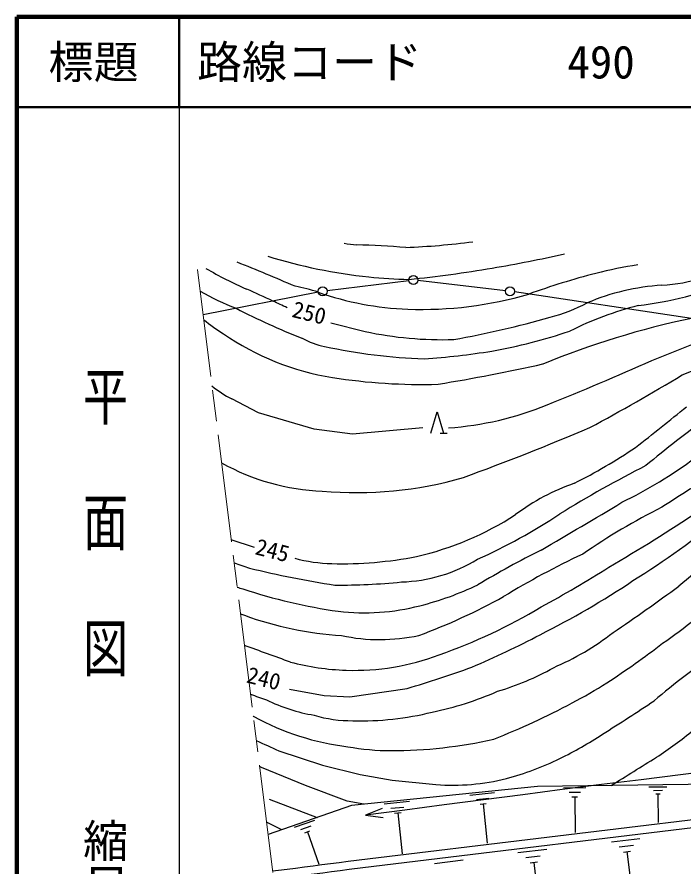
# Model space of a CAD drawing. Units: millimetres, scale not verified. Extents: x 40000 to 680000, y 20000 to 413049.
# Drawn here: x 40000 to 113985, y 285691 to 380000 of the extents above; entities that cross this region are included whole.
import ezdxf
from ezdxf.enums import TextEntityAlignment as Align

# ---------------------------------------------------------------- set-up
doc = ezdxf.new("R2010")
doc.units = ezdxf.units.MM
doc.header["$LTSCALE"] = 1000
doc.linetypes.add('CHAIN', pattern=[18.5, 12, -1.5, 3.5, -1.5])
for name, color, linetype, lineweight in [('M-BGD', 7, 'Continuous', 25), ('M-BMK', 2, 'CHAIN', 13), ('M-TTL', 2, 'Continuous', 140), ('M-TTL-BAND', 7, 'Continuous', 25), ('M-TTL-LINE', 7, 'Continuous', 50)]:
    doc.layers.add(name, color=color, linetype=linetype, lineweight=lineweight)
doc.layers.add('M-TTL-TXT', color=7, linetype='Continuous')
doc.styles.add('@ＭＳ ゴシック', font='')
doc.styles.add('ＭＳ ゴシック', font='')
doc.styles.get('@ＭＳ ゴシック').set_extended_font_data('@MS Gothic')
doc.styles.get('ＭＳ ゴシック').set_extended_font_data('MS Gothic')

msp = doc.modelspace()

# ---------------------------------------------------------------- linework, layer by layer
at = {"layer": 'M-BGD'}
for p, q in [((83541, 350709), (74445, 349588)), ((94261, 349587), (84534, 350712)), ((73458, 349431), (60672, 346919)), ((114910, 346522), (95253, 349456)), ((74877, 346041), (78666, 345059)), ((86999, 333762), (87786, 333762)), ((66397, 321070), (63797, 321914)), ((100704, 294372), (103197, 294401)), ((110200, 294482), (112185, 294505)), ((90303, 293570), (93052, 293850)), ((101333, 293880), (102579, 293895)), ((101650, 293385), (102273, 293392)), ((101962, 293389), (102008, 289400)), ((110701, 294091), (111694, 294103)), ((110954, 293697), (111450, 293703)), ((111202, 293700), (111239, 290523)), ((68017, 293109), (73328, 291087)), ((80770, 292596), (83611, 292886)), ((91047, 293090), (92421, 293230)), ((91446, 292575), (92134, 292645)), ((91790, 292610), (92239, 288212)), ((80557, 292096), (78710, 291328)), ((81538, 292101), (82959, 292246)), ((81952, 291569), (82662, 291641)), ((82307, 291605), (82771, 287060)), ((69408, 289713), (67713, 290576)), ((70824, 289998), (73070, 290785)), ((78710, 291328), (80693, 291070)), ((71543, 289745), (72666, 290139)), ((71981, 289394), (72542, 289591)), ((72262, 289493), (73522, 285899)), ((106024, 288360), (109188, 288745)), ((106892, 287823), (108474, 288016)), ((95652, 287179), (98858, 287570)), ((96531, 286636), (98134, 286831)), ((107364, 287238), (108155, 287335)), ((107760, 287286), (108376, 282223)), ((86380, 285979), (89552, 286366)), ((97010, 286043), (97812, 286141)), ((97411, 286092), (98038, 280963))]:
    msp.add_line(p, q, dxfattribs=at)
for points in [[(85066, 334350), (77279, 333663), (73004, 334226), (66811, 336042), (63851, 337568)], [(85975, 333762), (86684, 336124), (87392, 333762)], [(70283, 305327), (74111, 304618), (76962, 304472), (83343, 305419)], [(69086, 298497), (73926, 296885), (78109, 295845), (81676, 295216), (86542, 294746)], [(78545, 292570), (76694, 292890), (72043, 294625), (67149, 296639), (66941, 296753)], [(123377, 291850), (117332, 294765), (97817, 294538), (77152, 292428), (67888, 289180)], [(68392, 285143), (69051, 285225), (70000, 285345), (70952, 285467), (71925, 285592), (72884, 285717), (73847, 285843), (74814, 285970), (75786, 286098), (76803, 286233), (123377, 291850)], [(68504, 284250), (69164, 284332), (70113, 284452), (71067, 284574), (72040, 284700), (73000, 284824), (73964, 284950), (74932, 285077), (75904, 285206), (76916, 285340), (122699, 290911), (137793, 291751)]]:
    msp.add_lwpolyline(points, dxfattribs=at)
for centre in [(84038, 350770), (73949, 349527), (94758, 349530)]:
    msp.add_circle(centre, 500, dxfattribs=at)
for centre, radius, start, end in [((82193, 396571), 42117, 262.02888, 263.91456), ((73307, 221147), 133618, 85.75619, 88.10364), ((79885, 436382), 82050, 272.31153, 277.53265), ((64559, 517806), 168086, 279.67253, 282.46069), ((-42199, 88107), 285344, 66.65043, 68.04711), ((84896, 408191), 57354, 252.71947, 264.17562), ((110555, 368500), 18334, 273.37484, 302.84963), ((83778, 391127), 45212, 239.73596, 246.19361), ((70263, 483412), 133222, 275.72159, 279.73959), ((115679, 307318), 45639, 98.4422, 104.43218), ((84896, 408191), 57354, 264.17562, 268.6495), ((124527, 272935), 81142, 104.43218, 109.93462), ((68517, 335375), 14899, 70.63408, 80.81977), ((113225, 324866), 25382, 93.59411, 112.89665), ((104216, 388381), 40715, 276.76699, 291.78968), ((73327, 371617), 25599, 239.52111, 249.48159), ((190, 201664), 161871, 65.06316, 66.19361), ((84625, 381201), 33676, 250.63408, 267.93753), ((84949, 390192), 42673, 267.93753, 286.21112), ((190, 201664), 161871, 64.447, 65.06316), ((93246, 368026), 22209, 285.63067, 297.05991), ((-52947, 750458), 440110, 291.80347, 293.88169), ((100482, 417389), 78549, 242.61619, 248.47403), ((118971, 309639), 39584, 104.56841, 116.3221), ((76234, 365883), 24914, 231.54413, 237.75301), ((67277, 460845), 118592, 280.32027, 285.63067), ((134565, 253232), 95339, 101.8976, 112.27879), ((-119012, 893600), 600371, 292.82516, 294.23781), ((79598, 368858), 29252, 235.2889, 261.04583), ((76147, 352673), 9483, 241.767, 257.96761), ((87305, 385775), 41622, 258.02076, 271.67727), ((82638, 400265), 58257, 280.00255, 288.80677), ((87504, 405956), 63962, 257.96761, 267.96527), ((80072, 420549), 78684, 273.76085, 279.27707), ((53710, 542230), 205694, 279.25162, 282.55431), ((-68833, 748786), 444723, 292.15575, 293.7841), ((84870, 401364), 62182, 260.90891, 271.75987), ((2366, 523798), 214777, 298.13274, 301.28056), ((70061, 349261), 13240, 230.60434, 242.03058), ((85503, 369763), 35482, 273.91054, 292.15575), ((-113958, 617135), 361630, 308.00532, 309.1543), ((198141, 223666), 138336, 126.02452, 129.65845), ((-16022, 616348), 306292, 290.169, 292.99611), ((72344, 386378), 65262, 296.94346, 303.86511), ((85878, 370308), 49080, 295.71978, 306.87576), ((74807, 352149), 24818, 240.87737, 267.9502), ((176332, 200503), 145712, 117.14401, 121.45714), ((739470, -655721), 1164931, 122.24848, 122.61144), ((77766, 369979), 42806, 264.8441, 286.0278), ((109521, 306045), 23424, 108.94866, 127.11451), ((-250911, 919849), 693381, 300.23437, 301.09361), ((145564, 258297), 75326, 116.76418, 124.55463), ((76536, 353907), 34742, 283.06534, 302.86072), ((65154, 377733), 63534, 294.15752, 303.57595), ((3929, 493502), 202126, 300.24686, 303.56998), ((60306, 394725), 91085, 301.89169, 309.71616), ((375137, -58), 410890, 128.31101, 129.54519), ((144058, 228912), 102669, 116.50868, 120.99179), ((75388, 336480), 17205, 254.69486, 268.68186), ((76014, 363688), 44420, 268.68186, 280.86883), ((82126, 334607), 17374, 271.89998, 301.30853), ((143057, 234824), 94495, 115.18878, 121.23862), ((87568, 385877), 70528, 250.57791, 252.05721), ((92340, 427258), 111668, 256.27224, 261.22701), ((98919, 306040), 13423, 301.81344, 301.81344), ((38016, 425469), 126277, 298.47765, 302.43576), ((611414, -3713397), 4040000, 93.57541, 97.57694), ((75765, 386326), 69431, 269.62346, 275.73415), ((76180, 348487), 34951, 284.21316, 295.43562), ((54072, 398941), 98006, 296.69943, 303.6841), ((76864, 356576), 41795, 252.72446, 253.64159), ((83881, 372844), 59419, 251.56716, 262.08167), ((-7510, 480498), 203596, 303.95798, 306.4775), ((80245, 355975), 55361, 304.64334, 313.95827), ((61526, 374156), 66966, 290.19493, 299.05831), ((78604, 338284), 24466, 263.17289, 284.57924), ((66156, 368157), 62536, 289.36552, 300.85326), ((107982, 437699), 131300, 250.81042, 251.01639), ((78467, 349821), 38606, 250.01085, 266.41677), ((80310, 331368), 20524, 258.03283, 282.18868), ((51539, 399459), 99627, 293.04868, 297.86721), ((87723, 335437), 30149, 293.15816, 307.83404), ((58686, 378884), 86592, 302.74888, 307.76371), ((-340559, -821150), 1201922, 70.00764, 70.26664), ((162797, 242592), 80522, 123.94188, 130.24871), ((77442, 334016), 26592, 268.11431, 290.81734), ((77488, 335427), 28004, 255.27941, 268.11431), ((50471, 417621), 116918, 286.32906, 290.04432), ((84794, 334016), 30170, 286.54319, 299.34628), ((77098, 350258), 52556, 297.87288, 302.74888), ((81508, 346088), 44148, 249.34956, 251.77789), ((79128, 337446), 35352, 281.40178, 293.78158), ((76110, 321168), 18978, 243.70404, 260.59646), ((60267, 382083), 88558, 291.67887, 297.87288), ((2000, 465684), 194825, 301.93376, 303.93849), ((78271, 333995), 32175, 268.29291, 284.11451), ((43886, 260689), 47264, 61.66721, 61.76717), ((80162, 327517), 28776, 241.2398, 263.21251), ((77106, 315844), 14011, 252.99941, 270.84327), ((84182, 331483), 37485, 295.45407, 303.82821), ((85658, 336713), 46475, 303.08781, 309.33651), ((109498, 390104), 100125, 244.61814, 246.19557), ((81566, 350039), 51531, 269.97396, 282.79783), ((81555, 325126), 26618, 259.62542, 269.97396), ((86826, 324443), 29999, 284.57884, 296.674), ((-496048, 1265120), 1142060, 301.81344, 302.11116), ((88436, 318969), 24297, 265.53139, 284.15456)]:
    msp.add_arc(centre, radius, start, end, dxfattribs=at)
at = {"layer": 'M-BMK'}
msp.add_line((60042, 351958), (77972, 208491), dxfattribs=at)
at = {"layer": 'M-TTL'}
for p, q in [((40000, 380000), (40000, 20000)), ((680000, 380000), (40000, 380000))]:
    msp.add_line(p, q, dxfattribs=at)
at = {"layer": 'M-TTL-BAND'}
msp.add_line((58000, 370000), (58000, 20000), dxfattribs=at)
at = {"layer": 'M-TTL-LINE'}
for p, q in [((58000, 380000), (58000, 370000)), ((40000, 370000), (680000, 370000))]:
    msp.add_line(p, q, dxfattribs=at)

# ---------------------------------------------------------------- texts
at = {"layer": 'M-BGD', "style": 'ＭＳ ゴシック'}
for s, p in [('250', (70300, 346174)), ('245', (66214, 319799)), ('240', (65255, 305563))]:
    msp.add_text(s, height=1833, rotation=345.889, dxfattribs=at).set_placement(p, align=Align.BOTTOM_LEFT)
at = {"layer": 'M-TTL-BAND', "style": '@ＭＳ ゴシック', "width": 1.4}
msp.add_text('平  面  図', height=3666, rotation=270, dxfattribs=at).set_placement((49777, 306475), align=Align.MIDDLE_RIGHT)
at = {"layer": 'M-TTL-BAND', "style": '@ＭＳ ゴシック'}
msp.add_text('縮尺千分の一', height=3666, rotation=270, dxfattribs=at).set_placement((49777, 261030), align=Align.MIDDLE_RIGHT)
at = {"layer": 'M-TTL-TXT', "style": 'ＭＳ ゴシック'}
msp.add_text('標題', height=3666, dxfattribs=at).set_placement((48500, 375000), align=Align.MIDDLE_CENTER)
for s, p in [('路線コード', (60000, 375000)), ('490', (101142, 375000))]:
    msp.add_text(s, height=3666, dxfattribs=at).set_placement(p, align=Align.MIDDLE_LEFT)

doc.saveas('drawing.dxf')
